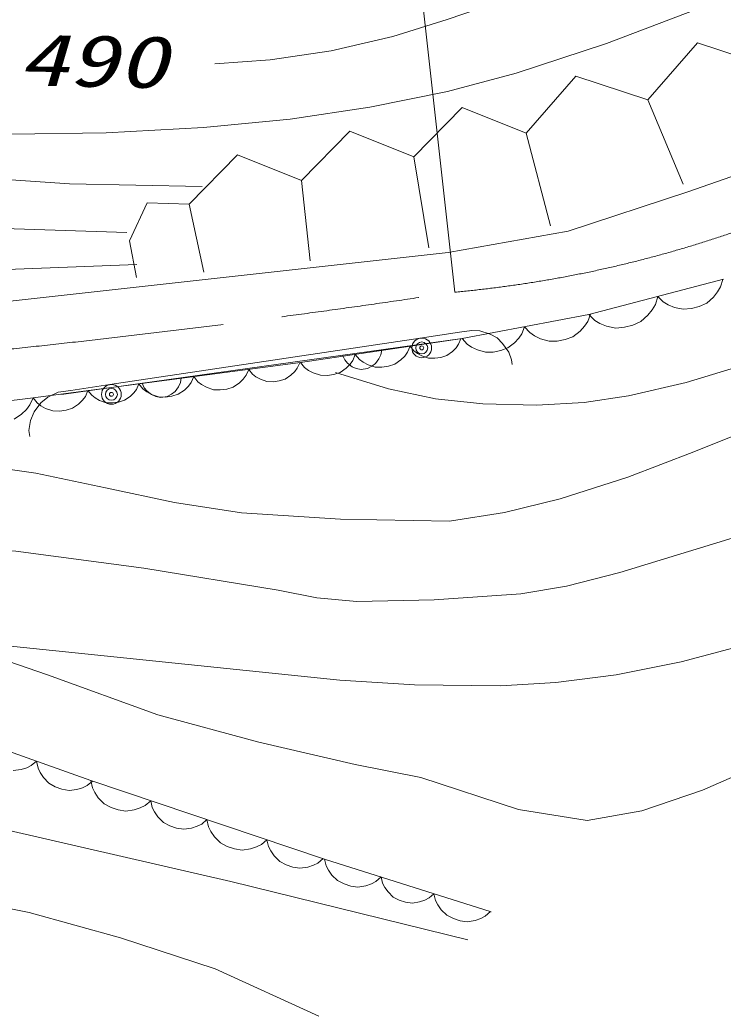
# Model space of a CAD drawing. Units: millimetres, scale not verified. Extents: x 40000 to 680000, y 20000 to 380000.
# Drawn here: x 128352 to 146131, y 283183 to 308375 of the extents above; entities that cross this region are included whole.
import ezdxf
from ezdxf.enums import TextEntityAlignment as Align

# ---------------------------------------------------------------- set-up
doc = ezdxf.new("R2010")
doc.units = ezdxf.units.MM
doc.header["$LTSCALE"] = 1000
doc.linetypes.add('CHAIN', pattern=[18.5, 12, -1.5, 3.5, -1.5])
for name, color, linetype, lineweight in [('M-BGD', 7, 'Continuous', 13), ('M-BMK', 2, 'CHAIN', 13), ('M-STR-HTXT', 7, 'Continuous', 13)]:
    doc.layers.add(name, color=color, linetype=linetype, lineweight=lineweight)
doc.styles.add('ＭＳ ゴシック', font='')
doc.styles.get('ＭＳ ゴシック').set_extended_font_data('MS Gothic')

msp = doc.modelspace()

# ---------------------------------------------------------------- linework, layer by layer
at = {"layer": 'M-BGD'}
for p, q in [((144228, 306352), (145484, 307797)), ((145484, 307797), (147301, 307193)), ((141155, 305511), (142412, 306956)), ((142412, 306956), (144228, 306352)), ((144228, 306352), (145125, 304218)), ((138315, 304912), (139535, 306159)), ((139535, 306159), (141155, 305511)), ((135474, 304313), (136694, 305560)), ((136694, 305560), (138315, 304912)), ((141155, 305511), (141764, 303170)), ((145242, 304029), (149194, 305410)), ((132633, 303714), (133854, 304960)), ((133854, 304960), (135474, 304313)), ((138315, 304912), (138692, 302610)), ((135474, 304313), (135692, 302285)), ((142210, 303031), (145242, 304029)), ((131125, 302786), (131570, 303753)), ((131570, 303753), (132633, 303714)), ((132633, 303714), (132999, 301995)), ((139179, 302494), (142210, 303031)), ((131125, 302786), (131299, 301859)), ((124331, 300844), (139179, 302494)), ((123651, 301897), (131312, 302188)), ((142737, 300924), (146139, 301815)), ((146067, 301621), (146123, 301811)), ((145994, 301496), (146067, 301621)), ((144420, 301179), (144478, 301380)), ((144478, 301380), (144620, 301242)), ((145717, 301213), (145889, 301363)), ((145889, 301363), (145994, 301496)), ((144230, 300906), (144342, 301047)), ((144342, 301047), (144420, 301179)), ((144620, 301242), (144745, 301169)), ((144745, 301169), (144902, 301105)), ((144902, 301105), (145125, 301058)), ((145125, 301058), (145331, 301076)), ((145331, 301076), (145529, 301128)), ((145529, 301128), (145717, 301213)), ((139538, 300317), (142737, 300924)), ((142711, 300746), (142780, 300932)), ((142737, 300924), (142887, 300777)), ((144049, 300747), (144230, 300906)), ((141045, 300440), (141110, 300615)), ((141110, 300615), (141242, 300467)), ((142516, 300501), (142630, 300627)), ((142630, 300627), (142711, 300746)), ((142887, 300777), (143019, 300700)), ((143019, 300700), (143186, 300632)), ((143186, 300632), (143422, 300583)), ((143422, 300583), (143640, 300602)), ((143640, 300602), (143849, 300657)), ((143849, 300657), (144049, 300747)), ((129402, 298904), (139538, 300317)), ((138475, 300328), (130627, 299153)), ((135448, 299709), (139538, 300317)), ((139464, 300476), (138475, 300328)), ((139445, 300172), (139503, 300312)), ((139464, 300476), (139780, 300523)), ((139538, 300317), (139662, 300177)), ((139780, 300523), (139984, 300513)), ((139984, 300513), (140239, 300430)), ((140239, 300430), (140415, 300335)), ((140415, 300335), (140558, 300195)), ((140861, 300210), (140969, 300328)), ((140969, 300328), (141045, 300440)), ((141242, 300467), (141361, 300386)), ((141361, 300386), (141514, 300311)), ((141514, 300311), (141733, 300249)), ((141940, 300254), (142140, 300292)), ((142140, 300292), (142334, 300363)), ((142334, 300363), (142516, 300501)), ((138155, 299970), (138217, 300121)), ((138217, 300121), (138313, 300003)), ((139288, 299990), (139379, 300083)), ((139379, 300083), (139445, 300172)), ((139662, 300177), (139774, 300101)), ((139774, 300101), (139918, 300031)), ((140508, 300012), (140690, 300080)), ((140558, 300195), (140712, 299975)), ((140690, 300080), (140861, 300210)), ((141733, 300249), (141940, 300254)), ((136509, 299895), (136565, 299781)), ((136770, 299764), (136832, 299915)), ((136832, 299915), (136936, 299789)), ((136936, 299789), (137032, 299718)), ((137345, 299688), (137430, 299801)), ((137430, 299801), (137476, 299908)), ((137476, 299908), (137499, 300033)), ((137986, 299775), (138084, 299874)), ((138084, 299874), (138155, 299970)), ((138313, 300003), (138402, 299938)), ((138402, 299938), (138516, 299876)), ((138516, 299876), (138682, 299822)), ((138682, 299822), (138840, 299819)), ((138840, 299819), (138995, 299842)), ((138995, 299842), (139145, 299890)), ((139145, 299890), (139288, 299990)), ((139918, 300031), (140124, 299972)), ((140124, 299972), (140319, 299976)), ((140319, 299976), (140508, 300012)), ((140712, 299975), (140781, 299783)), ((128685, 298818), (135448, 299709)), ((134072, 299387), (134137, 299537)), ((134137, 299537), (134232, 299418)), ((135299, 299480), (135366, 299567)), ((135366, 299567), (135426, 299706)), ((135448, 299709), (135551, 299583)), ((135551, 299583), (135647, 299512)), ((136447, 299461), (136601, 299569)), ((136565, 299781), (136638, 299691)), ((136601, 299569), (136699, 299669)), ((136638, 299691), (136751, 299605)), ((136699, 299669), (136770, 299764)), ((136751, 299605), (136858, 299560)), ((136858, 299560), (136983, 299537)), ((136983, 299537), (137141, 299559)), ((137032, 299718), (137155, 299651)), ((137141, 299559), (137254, 299615)), ((137155, 299651), (137333, 299593)), ((137254, 299615), (137345, 299688)), ((137333, 299593), (137503, 299590)), ((137503, 299590), (137670, 299615)), ((137670, 299615), (137832, 299667)), ((137832, 299667), (137986, 299775)), ((140781, 299783), (140799, 299665)), ((132408, 299202), (132431, 299326)), ((132684, 299204), (132749, 299354)), ((132749, 299354), (132851, 299226)), ((133900, 299195), (134000, 299293)), ((134000, 299293), (134072, 299387)), ((134232, 299418), (134319, 299351)), ((134319, 299351), (134433, 299287)), ((134433, 299287), (134597, 299230)), ((134910, 299245), (135061, 299291)), ((135061, 299291), (135206, 299389)), ((135206, 299389), (135299, 299480)), ((135647, 299512), (135770, 299446)), ((135770, 299446), (135948, 299387)), ((135948, 299387), (136119, 299384)), ((136119, 299384), (136285, 299409)), ((136285, 299409), (136447, 299461)), ((130627, 299153), (129639, 299005)), ((131234, 298944), (131301, 299032)), ((131301, 299032), (131361, 299171)), ((131361, 299171), (131463, 299043)), ((131441, 299188), (131497, 299075)), ((131463, 299043), (131557, 298971)), ((131497, 299075), (131570, 298984)), ((132277, 298982), (132363, 299095)), ((132363, 299095), (132408, 299202)), ((132512, 299012), (132612, 299110)), ((132612, 299110), (132684, 299204)), ((132851, 299226), (132945, 299154)), ((132945, 299154), (133067, 299085)), ((133067, 299085), (133245, 299024)), ((133415, 299018), (133582, 299040)), ((133582, 299040), (133745, 299090)), ((133745, 299090), (133900, 299195)), ((134597, 299230), (134756, 299225)), ((134756, 299225), (134910, 299245)), ((123622, 298211), (128685, 298818)), ((128605, 298638), (128686, 298818)), ((128685, 298818), (128786, 298690)), ((128877, 298689), (129057, 298837)), ((129057, 298837), (129322, 298958)), ((129322, 298958), (129639, 299005)), ((129935, 298757), (130008, 298851)), ((130008, 298851), (130073, 299001)), ((130073, 299001), (130167, 298882)), ((130167, 298882), (130254, 298815)), ((130254, 298815), (130368, 298752)), ((130997, 298756), (131141, 298853)), ((131141, 298853), (131234, 298944)), ((131557, 298971), (131679, 298902)), ((131570, 298984), (131683, 298899)), ((131679, 298902), (131857, 298841)), ((131683, 298899), (131790, 298854)), ((131790, 298854), (131915, 298830)), ((131857, 298841), (132027, 298835)), ((131915, 298830), (132073, 298853)), ((132027, 298835), (132194, 298857)), ((132073, 298853), (132187, 298909)), ((132187, 298909), (132277, 298982)), ((132194, 298857), (132356, 298907)), ((132356, 298907), (132512, 299012)), ((133245, 299024), (133415, 299018)), ((128516, 298524), (128605, 298638)), ((128709, 298461), (128877, 298689)), ((128786, 298690), (128880, 298618)), ((128880, 298618), (129002, 298550)), ((129002, 298550), (129180, 298488)), ((129517, 298504), (129680, 298554)), ((129680, 298554), (129835, 298659)), ((129835, 298659), (129935, 298757)), ((130368, 298752), (130533, 298695)), ((130533, 298695), (130691, 298689)), ((130691, 298689), (130845, 298710)), ((130845, 298710), (130997, 298756)), ((128203, 298281), (128393, 298407)), ((128393, 298407), (128516, 298524)), ((128620, 298246), (128709, 298461)), ((129180, 298488), (129350, 298482)), ((129350, 298482), (129517, 298504)), ((128576, 297996), (128620, 298246)), ((128600, 297838), (128576, 297996)), ((129049, 291812), (127065, 292501)), ((131843, 290800), (129049, 291812)), ((123217, 291610), (130142, 289139)), ((134395, 290111), (131843, 290800)), ((136825, 289544), (134395, 290111)), ((147840, 289868), (145612, 288896)), ((128381, 289417), (128524, 289462)), ((128524, 289462), (128639, 289516)), ((128639, 289516), (128774, 289627)), ((128774, 289627), (128809, 289456)), ((138485, 289220), (136825, 289544)), ((128181, 289393), (128381, 289417)), ((128809, 289456), (128863, 289341)), ((128863, 289341), (128946, 289216)), ((128946, 289216), (129085, 289071)), ((140955, 288411), (138485, 289220)), ((129085, 289071), (129245, 288982)), ((129245, 288982), (129414, 288921)), ((129794, 288913), (129937, 288958)), ((129937, 288958), (130052, 289012)), ((130052, 289012), (130187, 289123)), ((130142, 289139), (136055, 287155)), ((130142, 289139), (130183, 288957)), ((130183, 288957), (130243, 288836)), ((129414, 288921), (129594, 288889)), ((129594, 288889), (129794, 288913)), ((130243, 288836), (130334, 288704)), ((130334, 288704), (130485, 288552)), ((145612, 288896), (144074, 288370)), ((130485, 288552), (130657, 288460)), ((130657, 288460), (130839, 288399)), ((131396, 288449), (131517, 288509)), ((131517, 288509), (131659, 288630)), ((131659, 288630), (131697, 288460)), ((131697, 288460), (131754, 288346)), ((130839, 288399), (131031, 288369)), ((131031, 288369), (131244, 288399)), ((131244, 288399), (131396, 288449)), ((131754, 288346), (131839, 288222)), ((131839, 288222), (131981, 288079)), ((142697, 288127), (140955, 288411)), ((144074, 288370), (142697, 288127)), ((131981, 288079), (132142, 287994)), ((132142, 287994), (132312, 287937)), ((132692, 287936), (132834, 287983)), ((132834, 287983), (132948, 288040)), ((132948, 288040), (133081, 288153)), ((133081, 288153), (133121, 287971)), ((133121, 287971), (133182, 287849)), ((132312, 287937), (132493, 287908)), ((132493, 287908), (132692, 287936)), ((133182, 287849), (133273, 287718)), ((133273, 287718), (133424, 287566)), ((133424, 287566), (133596, 287474)), ((133596, 287474), (133778, 287413)), ((134183, 287412), (134335, 287462)), ((134335, 287462), (134456, 287523)), ((134456, 287523), (134598, 287644)), ((134598, 287644), (134636, 287473)), ((134636, 287473), (134693, 287359)), ((133778, 287413), (133970, 287382)), ((133970, 287382), (134183, 287412)), ((134693, 287359), (134778, 287236)), ((134778, 287236), (134920, 287093)), ((134920, 287093), (135081, 287007)), ((135081, 287007), (135251, 286950)), ((135251, 286950), (135432, 286921)), ((135432, 286921), (135631, 286949)), ((135631, 286949), (135773, 286997)), ((135773, 286997), (135887, 287053)), ((135887, 287053), (136020, 287167)), ((136055, 287155), (140267, 285819)), ((136055, 287155), (136095, 286985)), ((136095, 286985), (136154, 286872)), ((136154, 286872), (136241, 286750)), ((136241, 286750), (136386, 286610)), ((137354, 286586), (137485, 286701)), ((137485, 286701), (137523, 286543)), ((136386, 286610), (136548, 286527)), ((136548, 286527), (136720, 286472)), ((136720, 286472), (136900, 286446)), ((136900, 286446), (137099, 286478)), ((137099, 286478), (137241, 286527)), ((137241, 286527), (137354, 286586)), ((137523, 286543), (137577, 286437)), ((137577, 286437), (137659, 286323)), ((137659, 286323), (137793, 286192)), ((137793, 286192), (137945, 286115)), ((138697, 286170), (138819, 286278)), ((138819, 286278), (138860, 286108)), ((137945, 286115), (138105, 286064)), ((138105, 286064), (138274, 286040)), ((138274, 286040), (138459, 286069)), ((138459, 286069), (138591, 286115)), ((138591, 286115), (138697, 286170)), ((138860, 286108), (138918, 285995)), ((138918, 285995), (139005, 285873)), ((139005, 285873), (139150, 285733)), ((139150, 285733), (139312, 285649)), ((140005, 285650), (140118, 285709)), ((140118, 285709), (140249, 285824)), ((139312, 285649), (139484, 285595)), ((139484, 285595), (139664, 285569)), ((139664, 285569), (139863, 285601)), ((139863, 285601), (140005, 285650))]:
    msp.add_line(p, q, dxfattribs=at)
for points in [[(133283, 307263), (134679, 307362), (136218, 307592), (137777, 307957), (139151, 308389), (148369, 311529), (151700, 312756), (155302, 313969), (159068, 315075), (162990, 316117), (165327, 316664), (167825, 317133), (169809, 317400), (171766, 317554), (173964, 317596), (176365, 317536), (177901, 317470)], [(101182, 308571), (110737, 308072), (113325, 307821), (115775, 307484), (120233, 306548), (124493, 305754), (126284, 305570), (128134, 305488), (130535, 305516), (132992, 305652), (135182, 305867), (137198, 306167), (139159, 306569), (140903, 307028), (143181, 307781), (145427, 308633), (149710, 310323), (153996, 311904), (156301, 312579), (158619, 313137), (161262, 313275)], [(136334, 299460), (137673, 299047), (138859, 298792), (140054, 298663), (141417, 298630), (142615, 298700), (143737, 298866), (145197, 299204), (146727, 299673), (155751, 302852), (158536, 303907), (161314, 304846), (164031, 305518), (166591, 305991), (167436, 305949), (168423, 305786), (170693, 305225), (172990, 304760), (174519, 304576)], [(110300, 305453), (119991, 304885), (129607, 304227), (132961, 304160)], [(118576, 303416), (128204, 303092), (131054, 302996)], [(119460, 297523), (121047, 297299), (122674, 297174), (125074, 297196), (127326, 297111), (128757, 296909), (130519, 296544), (132257, 296167), (133957, 295910), (136454, 295748), (139216, 295695), (140603, 295921), (142010, 296264), (143726, 296811), (145394, 297451), (147618, 298347)], [(126883, 292666), (136442, 291674), (138327, 291558), (140502, 291533), (141900, 291615), (143425, 291812), (145072, 292142), (146813, 292602), (148365, 293097), (150205, 293812), (152560, 294915), (154805, 295854), (156419, 296427), (158083, 296909), (160951, 297536), (163911, 298071), (165112, 298130), (166515, 298083), (169360, 297694), (172180, 297426), (175281, 297240), (178345, 297169), (179058, 297190)], [(119378, 295410), (121771, 295211), (124240, 295113), (126240, 295081), (128249, 294937), (131482, 294513), (134881, 293951), (135861, 293758), (136873, 293671), (138822, 293709), (141020, 293860), (142168, 294054), (143524, 294400), (146996, 295459)], [(68802, 288380), (69996, 288236), (71324, 288201), (74309, 288561), (77303, 288819), (79360, 288878), (81438, 288837), (83836, 288699), (86327, 288670), (96045, 289373), (105582, 289882), (109190, 289883), (112988, 289780), (116610, 289605), (120480, 289312), (122466, 289073), (124261, 288750), (133688, 286586), (139677, 285114)], [(110473, 287481), (113872, 287401), (117158, 287217), (121014, 286883), (124876, 286447), (126659, 286192), (128585, 285805), (130897, 285160), (133287, 284378), (135907, 283183)]]:
    msp.add_lwpolyline(points, dxfattribs=at)
for centre, radius in [((138512, 300081), 250), ((138512, 300081), 150), ((138512, 300081), 50), ((130665, 298906), 250), ((130665, 298906), 150), ((130665, 298906), 50)]:
    msp.add_circle(centre, radius, dxfattribs=at)
at = {"layer": 'M-BMK'}
for centre, radius, start, end in [((136606, 331365), 30000, 275.2437, 295.4706), ((101974, 548681), 250000, 270.25136, 278.59769)]:
    msp.add_arc(centre, radius, start, end, dxfattribs=at)
at = {"layer": 'M-STR-HTXT'}
msp.add_line((136034, 331325), (139348, 301490), dxfattribs=at)

# ---------------------------------------------------------------- texts
at = {"layer": 'M-BGD', "style": 'ＭＳ ゴシック', "oblique": 15, "width": 1.4}
msp.add_text('490', height=1320, rotation=358.9, dxfattribs=at).set_placement((128303, 306324), align=Align.BOTTOM_LEFT)

doc.saveas('drawing.dxf')
